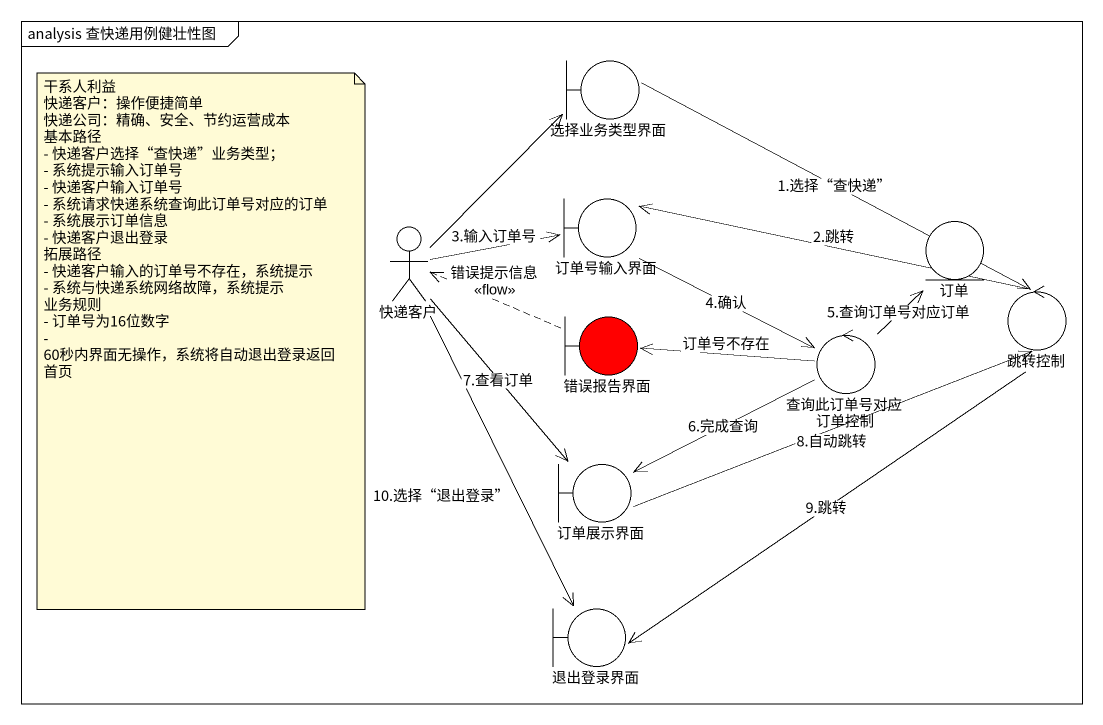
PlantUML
@startuml
mainframe analysis 查快递用例健壮性图
boundary 选择业务类型界面
actor 快递客户
boundary 订单号输入界面
entity 订单
control 跳转控制
boundary 错误报告界面 #FF0000
control 查询此订单号对应订单控制
boundary 订单展示界面
boundary 退出登录界面
选择业务类型界面 -right-> 跳转控制 : 1.选择“查快递”
快递客户 -up-> 选择业务类型界面
快递客户 -right-> 订单号输入界面 : 3.输入订单号
快递客户 --> 订单展示界面 : 7.查看订单
快递客户 --> 退出登录界面 : 10.选择“退出登录”
订单号输入界面 --> 查询此订单号对应订单控制 : 4.确认
跳转控制 -left-> 订单号输入界面 : 2.跳转
跳转控制 --> 退出登录界面 : 9.跳转
错误报告界面 .left.> 快递客户 : 错误提示信息\n<<flow>>
查询此订单号对应订单控制 -up-> 订单 : 5.查询订单号对应订单
查询此订单号对应订单控制 -left-> 错误报告界面 : 订单号不存在
查询此订单号对应订单控制 -left-> 订单展示界面 : 6.完成查询
订单展示界面 -right-> 跳转控制 : 8.自动跳转
note as N1
  干系人利益
  快递客户：操作便捷简单
  快递公司：精确、安全、节约运营成本
  基本路径
  - 快递客户选择“查快递”业务类型；
  - 系统提示输入订单号
  - 快递客户输入订单号
  - 系统请求快递系统查询此订单号对应的订单
  - 系统展示订单信息
  - 快递客户退出登录
  拓展路径
  - 快递客户输入的订单号不存在，系统提示
  - 系统与快递系统网络故障，系统提示
  业务规则
  - 订单号为16位数字
  - 60秒内界面无操作，系统将自动退出登录返回首页
end note
@enduml
